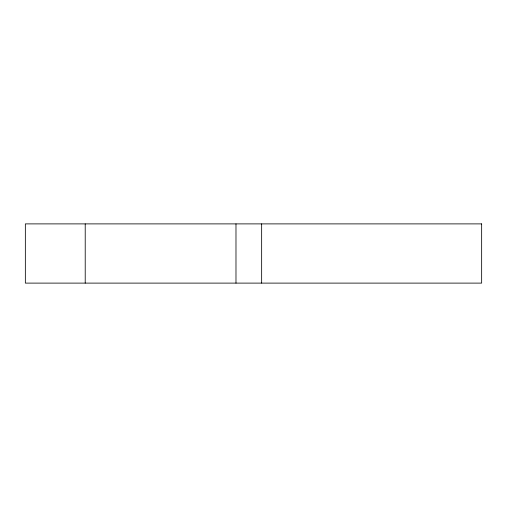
<?xml version="1.0" encoding="UTF-8"?>
<svg xmlns="http://www.w3.org/2000/svg" width="507" height="507" viewBox="0 0 507 507"><rect width="100%" height="100%" fill="white"/><g stroke="black" fill="none" stroke-linecap="round" stroke-linejoin="round"><path stroke-width="0.76" d="M261.65 223.891L261.65 283.109M235.983 223.891L235.983 283.109M85.214 223.891L85.214 283.109M481.65 223.891L25.35 223.891L25.35 283.109L481.65 283.109L481.65 223.891"/></g></svg>
